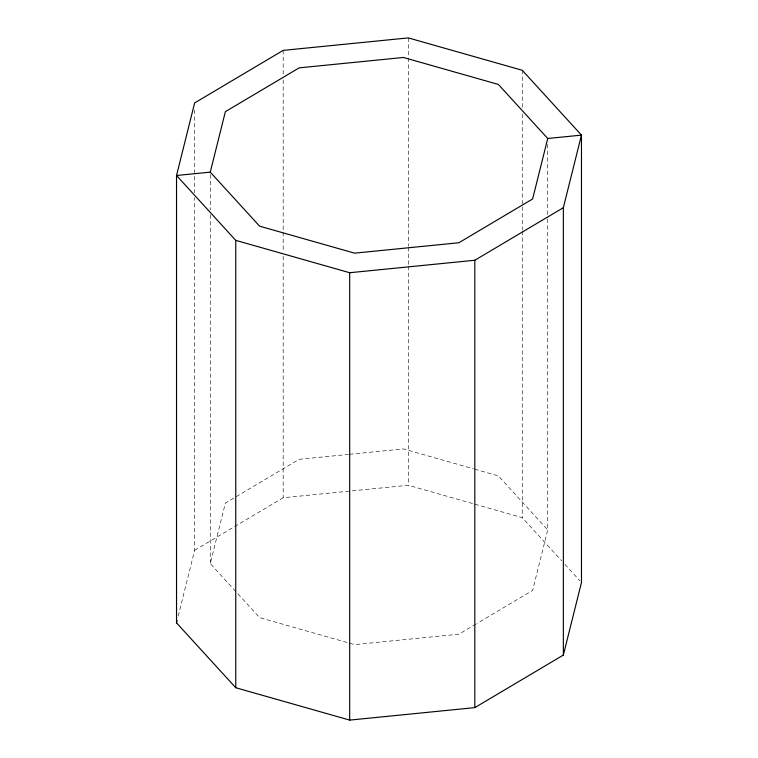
<?xml version="1.0" encoding="UTF-8"?>
<svg xmlns="http://www.w3.org/2000/svg" width="758" height="758" viewBox="0 0 758 758"><rect width="100%" height="100%" fill="white"/><g stroke="black" fill="none" stroke-linecap="round" stroke-linejoin="round"><path stroke-width="0.57" stroke-dasharray="3.79 2.84" d="M178.225 616.074L194.645 550.308L194.645 197.62M235.747 591.477L210.269 563.582L225.372 503.113L299.154 459.32L348.358 454.412M547.731 218.91L547.731 529.946L532.628 590.416L477.038 623.417M194.645 550.308L283.179 497.75L408.316 485.272L473.75 503.862M476.033 624.014L458.846 634.209L354.573 644.613L259.624 617.628L236.543 592.349M349.533 454.298L403.427 448.925L473.513 468.832M474.641 469.155L498.376 475.901L547.731 529.946M474.878 504.184L522.253 517.648L561.735 560.882M564.89 564.34L579.889 580.77M547.731 144.408L547.731 217.726M522.253 70.276L522.253 109.332M522.253 114.06L522.253 230.053M522.253 231.228L522.253 517.648M408.316 37.9L408.316 56.841M408.316 58.015L408.316 246.198M408.316 247.383L408.316 265.139M408.316 266.323L408.316 485.272M283.179 50.379L283.179 75.232M283.179 79.96L283.179 251.571M283.179 256.308L283.179 497.75M210.269 174.501L210.269 209.975M210.269 214.713L210.269 563.582M194.645 110.033L194.645 192.883"/><path stroke-width="1.14" d="M547.731 138.496L532.628 198.966L458.846 242.759L354.573 253.153L259.624 226.178L210.269 172.132L225.372 111.663L299.154 67.869L403.427 57.466L498.376 84.441L547.731 138.496L581.471 135.123L581.471 582.504L563.355 655.064L474.821 707.621L349.684 720.1L235.747 687.724L176.529 622.877L176.529 175.496L194.645 102.936L283.179 50.379L408.316 37.9L522.253 70.276L581.471 135.123L563.355 207.692L563.355 655.064M176.529 622.877L177.097 620.603M210.269 172.132L176.529 175.496L235.747 240.352L349.684 272.728L474.821 260.25L563.355 207.692M474.821 260.25L474.821 707.621M349.684 272.728L349.684 720.1M235.747 240.352L235.747 687.724"/></g></svg>
